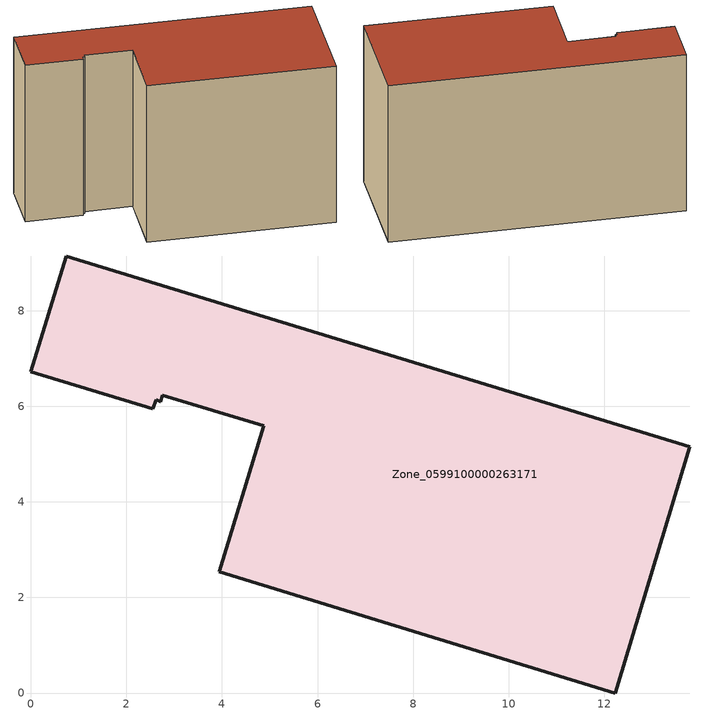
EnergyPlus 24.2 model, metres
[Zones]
Zone_0599100000263171
 floor ground (C_G): 0,6.73 0.74,9.15 13.79,5.16 12.23,0 3.94,2.54 4.87,5.59 2.75,6.23 2.71,6.1 2.63,6.14 2.55,5.96 z0
 wall outside (C_F): 2.75,6.23 4.87,5.59 3.94,2.54 12.23,0 13.79,5.16 0.74,9.15 0,6.73 2.55,5.96 2.63,6.14 2.71,6.1 2.75,6.23 z0:8.15
 roof outside (C_R): 2.71,6.1 2.75,6.23 4.87,5.59 3.94,2.54 12.23,0 13.79,5.16 0.74,9.15 0,6.73 2.55,5.96 2.63,6.14 z8.15
[BUILDING]
Pand.0599100000263171: North Axis=0; Terrain=City; Loads Convergence Tolerance Value=0.04; Temperature Convergence Tolerance Value=0.4; Solar Distribution=FullExterior; Maximum Number of Warmup Days=25; Minimum Number of Warmup Days=1
[Site:Location]
Rotterdam.The.Hague.AP_ZH_NLD Design_Conditions: Latitude=51.96; Longitude=4.45; Time Zone=1; Elevation=-4.5
[SITE:GROUNDTEMPERATURE:BUILDINGSURFACE]
18, 18, 18, 18, 18, 18, 18, 18, 18, 18, 18, 18
[MATERIAL] Thermal Absorptance=0.9; Solar Absorptance=0.7; Visible Absorptance=0.7
Name | Roughness | Thickness | Conductivity | Density | Specific Heat
G.TI.1975-1991 | MediumSmooth | 0.15 | 0.288461 | 540 | 1210
F.TI.1975-1991 | Rough | 0.3 | 0.230769 | 1920 | 840
R.TI.1975-1991 | MediumRough | 0.2 | 0.153846 | 1500 | 1000
[CONSTRUCTION]
C_G: G.TI.1975-1991
C_F: F.TI.1975-1991
C_R: R.TI.1975-1991
[ZONE]
Zone_0599100000263171: Type=1; Multiplier=1; Ceiling Height=Autocalculate; Volume=Autocalculate; Floor Area=autocalculate; Part of Total Floor Area=Yes
[ZONEINFILTRATION:DESIGNFLOWRATE]
Infil_Zone_0599100000263171: Zone or ZoneList or Space or SpaceList=Zone_0599100000263171; Schedule=AlwaysOn; Design Flow Rate Calculation Method=Flow/Area; Flow Rate per Floor Area=0.003; Constant Term Coefficient=1; Temperature Term Coefficient=0; Velocity Term Coefficient=0; Velocity Squared Term Coefficient=0
[HVACTEMPLATE:ZONE:IDEALLOADSAIRSYSTEM]
Zone_0599100000263171: Maximum Heating Supply Air Temperature=50; Minimum Cooling Supply Air Temperature=13; Maximum Heating Supply Air Humidity Ratio=0.0156; Minimum Cooling Supply Air Humidity Ratio=0.0077; Heating Limit=NoLimit; Cooling Limit=NoLimit; Dehumidification Control Type=ConstantSensibleHeatRatio; Cooling Sensible Heat Ratio=0.7; Dehumidification Setpoint=60; Humidification Control Type=None; Humidification Setpoint=30; Outdoor Air Method=None; Outdoor Air Flow Rate per Person=0.00944; Outdoor Air Flow Rate per Zone Floor Area=0; Outdoor Air Flow Rate per Zone=0; Demand Controlled Ventilation Type=None; Outdoor Air Economizer Type=NoEconomizer; Heat Recovery Type=None; Sensible Heat Recovery Effectiveness=0.7; Latent Heat Recovery Effectiveness=0.65
[ZONECONTROL:THERMOSTAT]
ThermostatControl_Zone_0599100000263171: Zone or ZoneList=Zone_0599100000263171; Control Type Schedule=DualSetpointControlType; Control 1=Thermostat_Zone_0599100000263171; Temperature Difference Between Cutout And Setpoint=0
[THERMOSTATSETPOINT:DUALSETPOINT]
Thermostat_Zone_0599100000263171: Heating Setpoint Temperature Schedule=HeatingSetpoint_Zone_0599100000263171; Cooling Setpoint Temperature Schedule=CoolingSetpoint_Zone_0599100000263171
[SCHEDULE:COMPACT]
HeatingSetpoint_Zone_0599100000263171: Through: 12/31, For: AllDays, Until: 24:00, 21
CoolingSetpoint_Zone_0599100000263171: Through: 12/31, For: AllDays, Until: 24:00, 24
DualSetpointControlType: Through: 12/31, For: AllDays, Until: 24:00, 4
AlwaysOn: Through: 12/31, For: AllDays, Until: 24:00, 1
